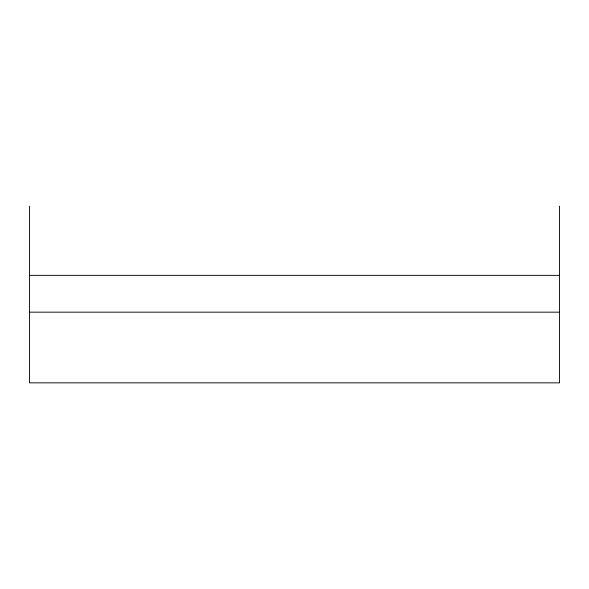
<?xml version="1.0" encoding="UTF-8"?>
<svg xmlns="http://www.w3.org/2000/svg" width="589" height="589" viewBox="0 0 589 589"><rect width="100%" height="100%" fill="white"/><g stroke="black" fill="none" stroke-linecap="round" stroke-linejoin="round"><path stroke-width="0.88" d="M29.45 275.357L559.55 275.357M29.45 312.17L559.55 312.17M559.55 206.15L559.55 382.85L29.45 382.85L29.45 206.15"/></g></svg>
